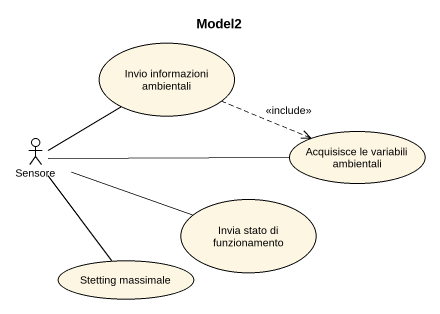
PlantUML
@startuml
title Model2
usecase "Invio informazioni ambientali" as Invio_informazioni
actor Sensore
usecase "Acquisisce le variabili ambientali" as Acquisisce_le_variabili
usecase "Invia stato di funzionamento" as Invia_stato_di_funzionamento
usecase "Stetting massimale" as Stetting_massimale
Invio_informazioni .right.> Acquisisce_le_variabili : <<include>>
Sensore -up- Invio_informazioni
Sensore -right- Acquisisce_le_variabili
Sensore -right- Invia_stato_di_funzionamento
Sensore -- Stetting_massimale
@enduml
